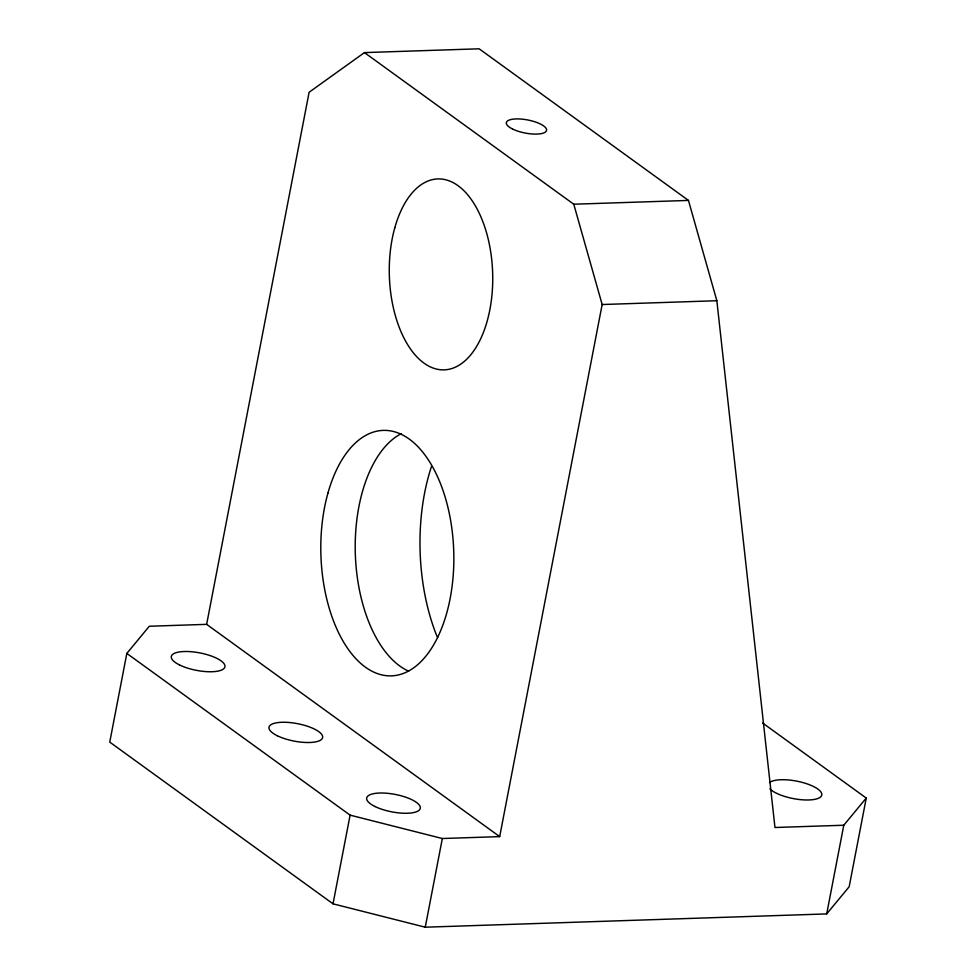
<?xml version="1.0" encoding="UTF-8"?>
<svg xmlns="http://www.w3.org/2000/svg" width="976" height="976" viewBox="0 0 976 976"><rect width="100%" height="100%" fill="white"/><g stroke="black" fill="none" stroke-linecap="round" stroke-linejoin="round"><path stroke-width="1.46" d="M206.644 624.347L309.111 92.256L364.451 52.594L573.766 204.216L602.155 304.524L499.688 836.615L206.644 624.347L149.291 626.25L126.831 653.42L109.751 742.102L333.023 903.825L425.255 927.2L826.709 913.914L849.169 886.745L866.249 798.063L762.622 723.009M333.023 903.825L350.103 815.143L126.831 653.42M425.255 927.2L442.335 838.518L499.688 836.615M826.709 913.914L843.776 825.232L866.249 798.063M364.451 52.594L479.143 48.8L688.458 200.422L716.848 300.73L774.968 827.502L843.776 825.232M573.766 204.216L688.458 200.422M602.155 304.524L716.848 300.73M350.103 815.143L442.335 838.518M437.675 637.584L436.479 635.083A151.463 81.935 88.1 0 1 431.343 466.87M408.59 671.159A122.805 66.441 88.1 0 1 355.313 553.587A122.805 66.441 88.1 0 1 401.343 433.612M769.503 782.593A27.291 8.882 10.9 0 1 810.483 785.143A27.291 8.882 10.9 0 1 811.459 799.808A27.291 8.882 10.9 0 1 769.93 788.84M374.955 806.493A27.291 8.882 10.9 0 0 419.582 809.751A27.291 8.882 10.9 0 0 385.959 793.183A27.291 8.882 10.9 0 0 374.955 806.493M179.584 664.973A27.291 8.882 10.9 0 0 224.224 668.243A27.291 8.882 10.9 0 0 190.588 651.663A27.291 8.882 10.9 0 0 179.584 664.973M277.269 735.733A27.291 8.882 10.9 0 0 321.909 738.991A27.291 8.882 10.9 0 0 288.274 722.423A27.291 8.882 10.9 0 0 277.269 735.733M512.546 129.015A20.472 6.661 10.9 0 0 546.023 131.467A20.472 6.661 10.9 0 0 520.806 119.035A20.472 6.661 10.9 0 0 512.546 129.015M327.924 493.136A122.805 66.441 88.1 0 0 391.071 675.868A122.805 66.441 88.1 0 0 442.97 490.355A122.805 66.441 88.1 0 0 327.924 493.136M394.804 227.75A95.514 51.667 88.1 0 0 443.909 369.867A95.514 51.667 88.1 0 0 484.279 225.578A95.514 51.667 88.1 0 0 394.804 227.75"/></g></svg>
